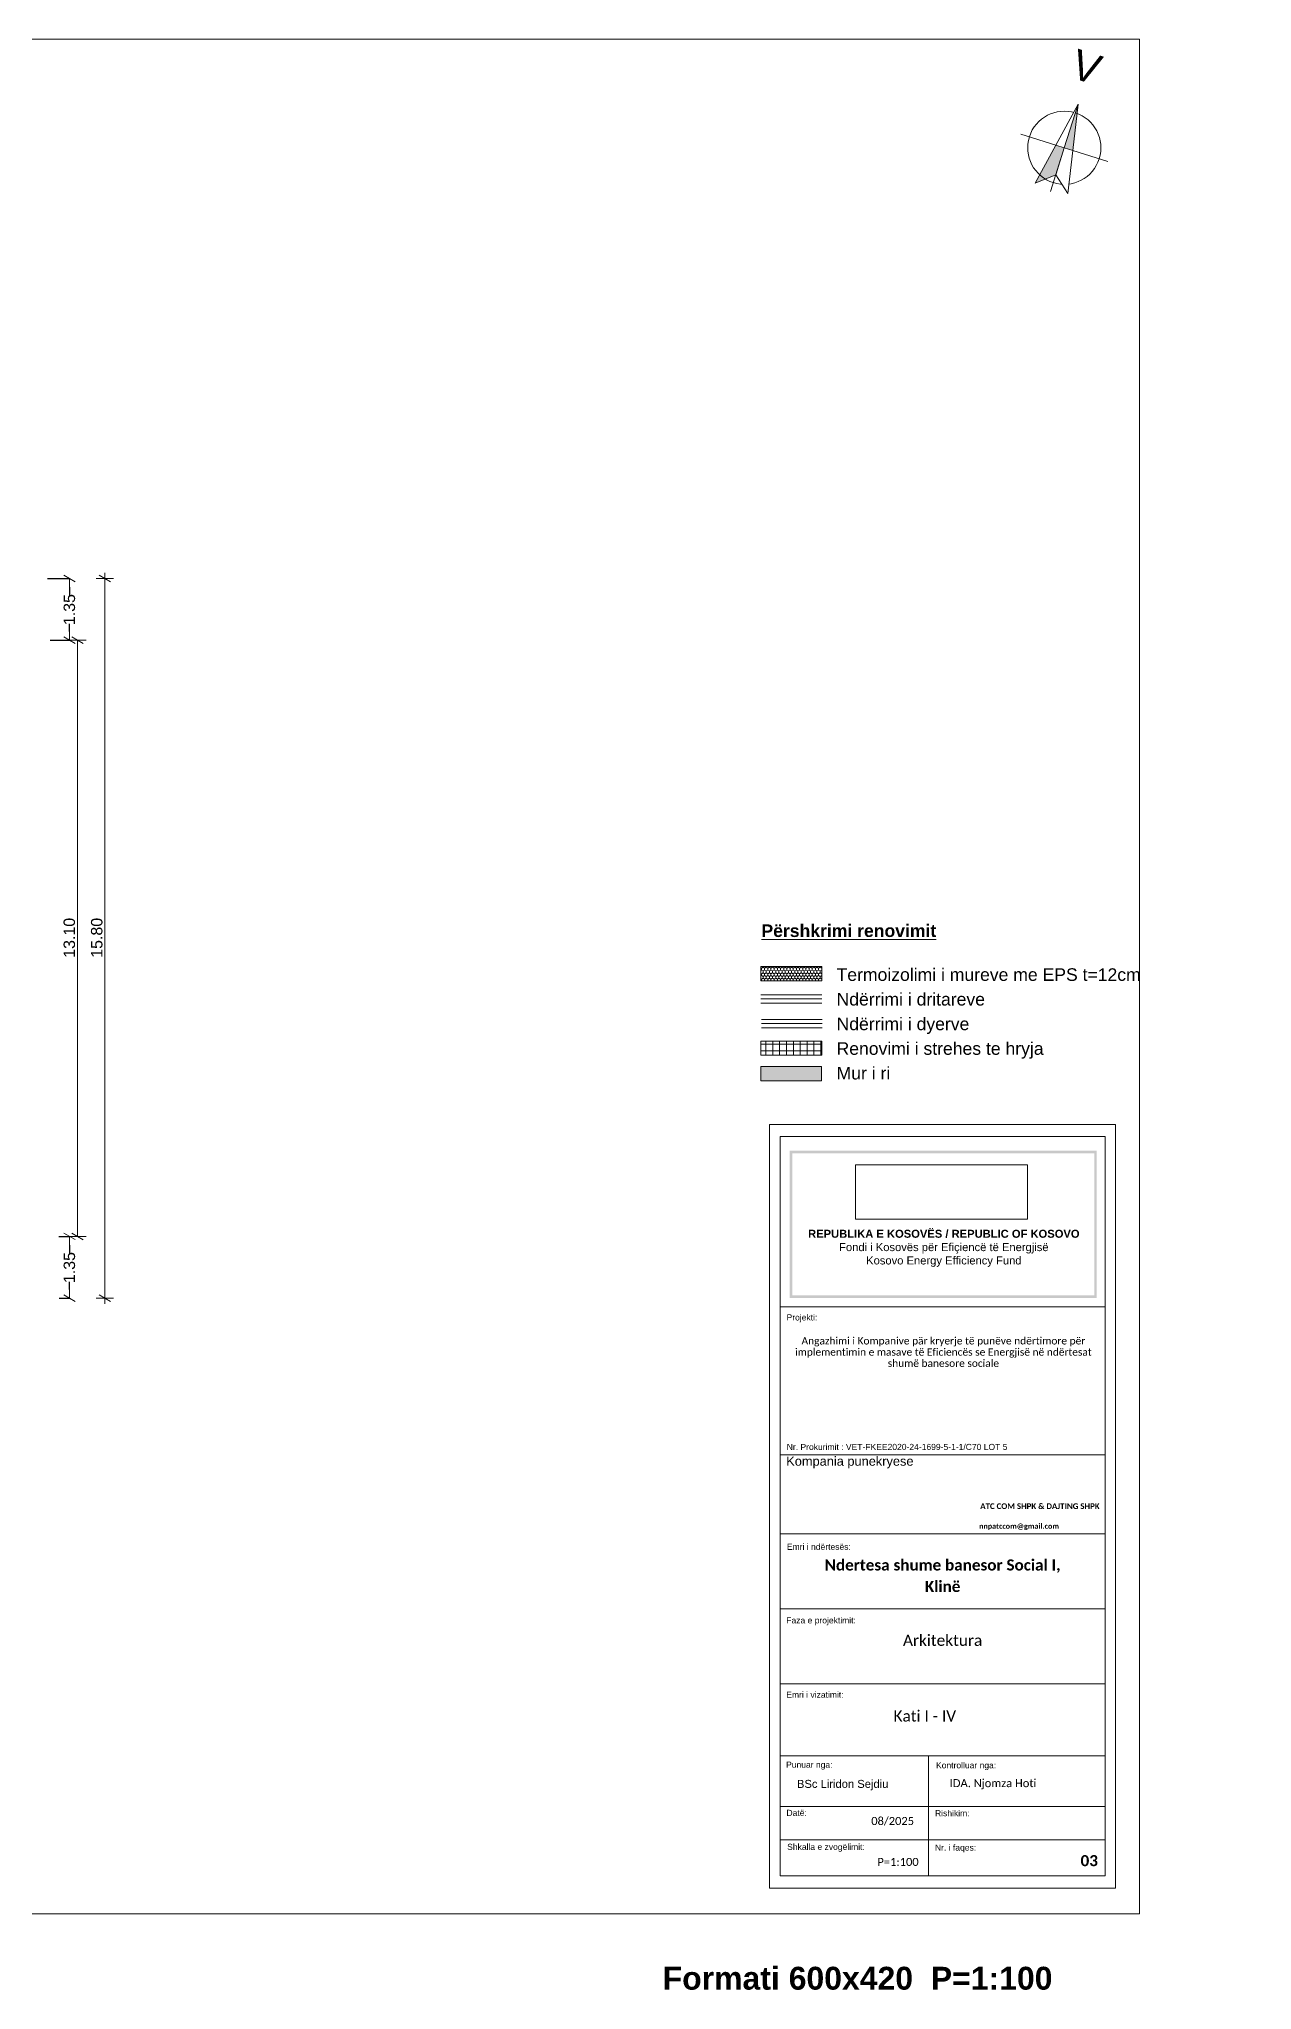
# Model space of a CAD drawing. Header units: feet. Extents: x 2566339 to 2627130, y -124111 to -81443.
# Drawn here: x 2600613 to 2627130, y -124111 to -81443 of the extents above; entities that cross this region are included whole.
import ezdxf
from ezdxf.enums import TextEntityAlignment as Align

# ---------------------------------------------------------------- set-up
doc = ezdxf.new("R2010")
doc.units = ezdxf.units.FT
doc.header["$MEASUREMENT"] = 0
doc.header["$XCLIPFRAME"] = 0
doc.set_wipeout_variables(frame=1)
doc.linetypes.add('Wipeout_Contour', pattern=[1000, 0, -1000])
for name, color, linetype, lineweight in [('Annotation - Text_Pen_No__1', 7, 'Continuous', 5), ('Dimensioning - General_Pen_No__41', 7, 'Continuous', 5), ('Interior - Furniture _Pen_No__1', 7, 'Continuous', 5), ('Shell - Roof_Pen_No__1', 7, 'Continuous', 5), ('Shell - Roof_Pen_No__21', 7, 'Continuous', 5), ('Structural - Bearing_Pen_No__1', 7, 'Continuous', 5), ('Structural - Bearing_Pen_No__11', 171, 'Continuous', 5), ('Structural - Bearing_Pen_No__20', 1, 'Continuous', 5), ('Structural - Bearing_Pen_No__60', 230, 'Continuous', 5), ('Text blocks_Pen_No__1', 7, 'Continuous', 5)]:
    doc.layers.add(name, color=color, linetype=linetype, lineweight=lineweight)
for name, color, linetype, lineweight, true_color in [('Annotation - Text_Pen_No__86', 7, 'Continuous', 5, 0x5555ff), ('Shell - Roof_Pen_No__61', 7, 'Continuous', 5, 0x6a6a6a), ('Structural - Bearing_Pen_No__102', 7, 'Continuous', 5, 0xcccccc), ('Structural - Bearing_Pen_No__14', 7, 'Continuous', 5, 0xbd8b17), ('Structural - Bearing_Pen_No__86', 7, 'Continuous', 5, 0x5555ff)]:
    doc.layers.add(name, color=color, linetype=linetype, lineweight=lineweight, true_color=true_color)
for name, color, linetype in [('Dimensioning - General', 7, 'Continuous'), ('Drawing & Figure', 7, 'Continuous'), ('Interior - Furniture', 7, 'Continuous')]:
    doc.layers.add(name, color=color, linetype=linetype)
doc.styles.add('GENERATED_STYLE_1', font='arial.ttf')
doc.styles.add('GENERATED_STYLE_2', font='arialbd.ttf')
doc.styles.add('GENERATED_STYLE_3', font='calibri.ttf')
doc.styles.add('GENERATED_STYLE_4', font='calibrib.ttf')
doc.styles.add('GENERATED_STYLE_5', font='calibril.ttf')
doc.dimstyles.new('GENERATED_STYLE__1', dxfattribs={"dimtxt": 250, "dimasz": 190, "dimexe": 0.18, "dimexo": 3, "dimgap": 0.09, "dimtad": 1, "dimlfac": 0.001, "dimzin": 0, "dimdsep": 46, "dimtxsty": 'GENERATED_STYLE_1', "dimblk": 'ARROWHEAD_2', "dimblk1": 'ARROWHEAD_2', "dimblk2": 'ARROWHEAD_2', "dimcen": 0.09, "dimclrd": 7, "dimclre": 7, "dimclrt": 7, "dimadec": 0, "dimazin": 0, "dimtfac": 1, "dimtdec": 4, "dimtmove": 0, "dimatfit": 3, "dimfxl": 1, "dimtolj": 1, "dimtzin": 0, "dimarcsym": 0})
picture_1 = doc.add_image_def('image1.png', size_in_pixel=(354, 134))

# ---------------------------------------------------------------- blocks, each defined once
blk = doc.blocks.new('North Symbol 22')
at = {"layer": 'Interior - Furniture', "linetype": 'Continuous', "lineweight": 0, "true_color": 0x000000}
blk.add_hatch(color=18, dxfattribs=at).paths.add_polyline_path([(0, 0), (0, 1000), (-194, 0)])
at = {"layer": 'Interior - Furniture _Pen_No__1', "color": 7, "linetype": 'Continuous', "lineweight": 5}
for p, q in [((0, 1000), (-194, 0)), ((0, 0), (0, 1000)), ((-194, 0), (0, 0))]:
    blk.add_line(p, q, dxfattribs=at)
for start, end in [(0, 180), (180, 0)]:
    blk.add_arc((0, 0), 800, start, end, dxfattribs=at)
at = {"layer": 'Interior - Furniture _Pen_No__1', "color": 7, "lineweight": 5, "style": 'GENERATED_STYLE_1'}
blk.add_attdef('txt', text='', height=650, dxfattribs=at).set_placement((0, 1323), align=Align.BOTTOM_CENTER)
at = {"color": 254, "linetype": 'Wipeout_Contour', "lineweight": 0, "ltscale": 1195.088182}
blk.add_wipeout([(0, 0), (0, 1000), (194, 0)], dxfattribs=at).dxf.layer = 'Interior - Furniture'
at = {"layer": 'Interior - Furniture _Pen_No__1', "color": 7, "linetype": 'Continuous', "lineweight": 5}
for p, q in [((0, 1000), (194, 0)), ((0, 0), (0, 1000)), ((194, 0), (0, 0))]:
    blk.add_line(p, q, dxfattribs=at)
at = {"color": 254, "linetype": 'Wipeout_Contour', "lineweight": 0, "ltscale": 1813.560114}
blk.add_wipeout([(0, 0), (0, -618), (-375, -927), (-194, 0)], dxfattribs=at).dxf.layer = 'Interior - Furniture'
at = {"layer": 'Interior - Furniture', "linetype": 'Continuous', "lineweight": 0, "true_color": 0x000000}
blk.add_hatch(color=18, dxfattribs=at).paths.add_polyline_path([(0, 0), (0, -618), (375, -927), (194, 0)])
at = {"layer": 'Interior - Furniture _Pen_No__1', "color": 7, "linetype": 'Continuous', "lineweight": 5}
for p, q in [((-194, 0), (-1000, 0)), ((-375, -927), (-194, 0)), ((-194, 0), (0, 0)), ((0, 0), (0, -618)), ((0, 0), (0, -618)), ((194, 0), (0, 0)), ((375, -927), (194, 0)), ((194, 0), (1000, 0)), ((0, -250), (0, -1000)), ((0, -618), (-375, -927)), ((0, -618), (375, -927))]:
    blk.add_line(p, q, dxfattribs=at)
blk = doc.blocks.new('ARROWHEAD_2')
at = {"color": 0, "linetype": 'Continuous', "lineweight": 0}
for p, q in [((0, 0), (-1, 0)), ((-0.38, -0.66), (0.38, 0.66))]:
    blk.add_line(p, q, dxfattribs=at)
blk = doc.blocks.new('*D97', base_point=(2247654, -76425))
at = {"layer": 'Defpoints', "color": 0, "linetype": 'Continuous', "transparency": 16777216}
for p in [(2601044, -107629), (2601277, -107629), (2601050, -108979)]:
    blk.add_point(p, dxfattribs=at)
at = {"layer": 'Dimensioning - General', "color": 7, "linetype": 'Continuous', "lineweight": -2, "transparency": 16777216}
for p, q in [((2601047, -107629), (2601278, -107629)), ((2601277, -107819), (2601277, -107998)), ((2601277, -108789), (2601277, -108626)), ((2601053, -108979), (2601278, -108979))]:
    blk.add_line(p, q, dxfattribs=at)
at = {"layer": 'Dimensioning - General', "color": 7, "linetype": 'Continuous', "lineweight": -2, "transparency": 16777216, "xscale": 190, "yscale": 190, "zscale": 190}
for p, rotation in [((2601277, -107629), 90), ((2601277, -108979), 270)]:
    blk.add_blockref('ARROWHEAD_2', p, dxfattribs=dict(at, rotation=rotation))
at = {"layer": 'Dimensioning - General', "color": 7, "linetype": 'Continuous', "lineweight": 5, "transparency": 16777216, "insert": (2601277, -108312), "char_height": 250, "attachment_point": 5, "rotation": 90, "style": 'GENERATED_STYLE_1'}
blk.add_mtext('\\A1;1.35', dxfattribs=at)
blk = doc.blocks.new('*D99', base_point=(2247654, -76425))
at = {"layer": 'Defpoints', "color": 0, "linetype": 'Continuous', "transparency": 16777216}
for p in [(2600798, -93239), (2601277, -93239), (2600853, -94589)]:
    blk.add_point(p, dxfattribs=at)
at = {"layer": 'Dimensioning - General', "color": 7, "linetype": 'Continuous', "lineweight": -2, "transparency": 16777216}
for p, q in [((2600801, -93239), (2601278, -93239)), ((2601277, -93429), (2601277, -93608)), ((2601277, -94399), (2601277, -94236)), ((2600856, -94589), (2601278, -94589))]:
    blk.add_line(p, q, dxfattribs=at)
at = {"layer": 'Dimensioning - General', "color": 7, "linetype": 'Continuous', "lineweight": -2, "transparency": 16777216, "xscale": 190, "yscale": 190, "zscale": 190}
for p, rotation in [((2601277, -93239), 90), ((2601277, -94589), 270)]:
    blk.add_blockref('ARROWHEAD_2', p, dxfattribs=dict(at, rotation=rotation))
at = {"layer": 'Dimensioning - General', "color": 7, "linetype": 'Continuous', "lineweight": 5, "transparency": 16777216, "insert": (2601277, -93922), "char_height": 250, "attachment_point": 5, "rotation": 90, "style": 'GENERATED_STYLE_1'}
blk.add_mtext('\\A1;1.35', dxfattribs=at)

msp = doc.modelspace()

# ---------------------------------------------------------------- hatches: boundary and pattern name
at = {"layer": 'Structural - Bearing_Pen_No__102', "linetype": 'Continuous', "lineweight": 5, "true_color": 0xcccccc}
h = msp.add_hatch(dxfattribs=at)
h.set_pattern_fill('GRID_15X15', color=254, style=0, pattern_type=2)
h.set_pattern_definition([(0, (2247653.82, -76424.97), (0, 150), []), (90, (2247653.82, -76424.97), (-150, 0), [])])
h.paths.add_polyline_path([(2617723.153, -103359.123), (2616394.969, -103359.123), (2616394.969, -103666.7), (2617723.153, -103666.7)])
at = {"layer": 'Structural - Bearing_Pen_No__11', "linetype": 'Continuous', "lineweight": 5}
msp.add_hatch(color=171, dxfattribs=at).paths.add_polyline_path([(2617720.287, -103917.281), (2616392.103, -103917.281), (2616392.103, -104224.859), (2617720.287, -104224.859)])
at = {"layer": 'Structural - Bearing_Pen_No__14', "linetype": 'Continuous', "lineweight": 5, "true_color": 0xbd8b17}
h = msp.add_hatch(dxfattribs=at)
h.set_pattern_fill('HEXAGONAL', color=42, style=0, pattern_type=2)
h.set_pattern_definition([(90, (2247653.82, -76424.97), (-69.282032, 0), [40, -80]), (90, (2247619.18, -76364.97), (-69.282032, 0), [40, -80]), (150, (2247653.82, -76384.97), (34.641016, 60), [40, -80]), (150, (2247584.54, -76384.97), (34.641016, 60), [40, -80]), (210, (2247653.82, -76424.97), (-34.641016, 60), [40, -80]), (210, (2247584.54, -76424.97), (-34.641016, 60), [40, -80])])
h.paths.add_polyline_path([(2616394.969, -102037.403), (2617723.153, -102037.403), (2617723.153, -101729.825), (2616394.969, -101729.825)])
at = {"layer": 'Structural - Bearing_Pen_No__86', "linetype": 'Continuous', "lineweight": 5, "true_color": 0x5555ff}
for points in [[(2617026.978, -105756.958), (2618298.218, -105756.958), (2618298.218, -105814.576), (2617084.596, -105814.576), (2617084.596, -108840.724), (2617026.978, -108840.724)], [(2617637.115, -105814.576), (2617637.115, -105756.958), (2623738.882, -105756.958), (2623738.882, -108840.724), (2623681.264, -108840.724), (2623681.264, -105814.576)], [(2617026.978, -107789.957), (2617084.596, -107789.957), (2617084.596, -108918.121), (2618298.218, -108918.121), (2618298.218, -108975.739), (2617026.978, -108975.739)], [(2617637.115, -108975.739), (2617637.115, -108918.121), (2623681.264, -108918.121), (2623681.264, -107789.957), (2623738.882, -107789.957), (2623738.882, -108975.739)]]:
    msp.add_hatch(color=173, dxfattribs=at).paths.add_polyline_path(points)

# ---------------------------------------------------------------- linework, layer by layer
at = {"layer": 'Dimensioning - General', "color": 7, "linetype": 'Continuous', "lineweight": 5}
for p, q in [((2602239.826, -93239.236), (2601864.826, -93239.236)), ((2602177.326, -93311.405), (2601927.326, -93167.068)), ((2602052.326, -93239.236), (2602052.326, -93116.986)), ((2602052.326, -108979.236), (2602052.326, -93239.236)), ((2601639.826, -94589.236), (2601264.826, -94589.236)), ((2601327.326, -94517.068), (2601577.326, -94661.405)), ((2601452.326, -107629.236), (2601452.326, -94589.236)), ((2601639.826, -107629.236), (2601264.826, -107629.236)), ((2601327.326, -107557.068), (2601577.326, -107701.405)), ((2602239.826, -108979.236), (2601864.826, -108979.236)), ((2601927.326, -108907.068), (2602177.326, -109051.405)), ((2602052.326, -109101.486), (2602052.326, -108979.236))]:
    msp.add_line(p, q, dxfattribs=at)
at = {"layer": 'Shell - Roof_Pen_No__1', "color": 7, "linetype": 'Continuous', "lineweight": 5}
for p, q in [((2616584.355, -105181.538), (2624150.32, -105181.538)), ((2616584.355, -112404.847), (2616584.355, -105181.538)), ((2616584.355, -105181.538), (2624150.32, -105181.538)), ((2624150.32, -105181.538), (2624150.32, -121881.853)), ((2624150.32, -105181.538), (2624150.32, -121881.853)), ((2616814.827, -112404.847), (2616814.827, -105444.05)), ((2616814.827, -105444.05), (2623919.848, -105444.05)), ((2623919.848, -105444.05), (2623919.848, -112404.847)), ((2623919.848, -109168.679), (2616814.827, -109168.679)), ((2616814.827, -121611.386), (2616814.827, -109734.041)), ((2623919.848, -109734.041), (2623919.848, -121611.386)), ((2623919.848, -112404.847), (2616814.827, -112404.847)), ((2623919.848, -112404.847), (2616814.827, -112404.847)), ((2623919.848, -114133.012), (2616814.827, -114133.012)), ((2623919.848, -115775.137), (2616814.827, -115775.137)), ((2623919.848, -117417.262), (2616814.827, -117417.262)), ((2623919.848, -118989.487), (2616814.827, -118989.487)), ((2620058.664, -118989.487), (2620058.664, -121611.386)), ((2623919.848, -120096.516), (2616814.827, -120096.516)), ((2623919.848, -120824.369), (2616814.827, -120824.369)), ((2624150.32, -121881.853), (2616584.355, -121881.853)), ((2623919.848, -121611.386), (2616814.827, -121611.386))]:
    msp.add_line(p, q, dxfattribs=at)
at = {"layer": 'Shell - Roof_Pen_No__21', "color": 7, "linetype": 'Continuous', "lineweight": 5}
for p, q in [((2624673.367, -122442.756), (2624673.367, -81442.756)), ((2624673.367, -122442.756), (2624673.367, -81442.756)), ((2566338.662, -122442.756), (2624673.367, -122442.756))]:
    msp.add_line(p, q, dxfattribs=at)
at = {"layer": 'Shell - Roof_Pen_No__61', "color": 251, "linetype": 'Continuous', "lineweight": 5, "true_color": 0x6a6a6a}
msp.add_line((2616584.355, -121881.853), (2616584.355, -109734.041), dxfattribs=at)
at = {"layer": 'Structural - Bearing_Pen_No__1', "color": 7, "linetype": 'Continuous', "lineweight": 5, "flags": 128}
for points in [[(2616394.969, -102037.403), (2617723.153, -102037.403), (2617723.153, -101729.825), (2616394.969, -101729.825)], [(2617723.153, -103359.123), (2616394.969, -103359.123), (2616394.969, -103666.7), (2617723.153, -103666.7)], [(2617720.287, -103917.281), (2616392.103, -103917.281), (2616392.103, -104224.859), (2617720.287, -104224.859)]]:
    msp.add_lwpolyline(points, close=True, dxfattribs=at)
at = {"layer": 'Structural - Bearing_Pen_No__20', "color": 1, "linetype": 'Continuous', "lineweight": 5}
for p, q in [((2616394.969, -102347.253), (2617723.153, -102347.253)), ((2616394.969, -102436.038), (2617723.153, -102436.038)), ((2616394.969, -102530.962), (2617723.153, -102530.962))]:
    msp.add_line(p, q, dxfattribs=at)
at = {"layer": 'Structural - Bearing_Pen_No__60', "color": 230, "linetype": 'Continuous', "lineweight": 5}
for p, q in [((2616408.334, -102886.346), (2617736.518, -102886.346)), ((2616408.334, -102975.132), (2617736.518, -102975.132)), ((2616408.334, -103070.055), (2617736.518, -103070.055))]:
    msp.add_line(p, q, dxfattribs=at)

# ---------------------------------------------------------------- block references
at = {"layer": 'Interior - Furniture', "color": 104, "linetype": 'Continuous', "lineweight": 5, "true_color": 0x029e21}
ref = msp.add_blockref('North Symbol 22', (2623027.718, -83820.931), dxfattribs=dict(at, xscale=-0.9999999999999999, zscale=1000, rotation=342.5528115767323))
ref.add_attrib('txt', 'V', dxfattribs={"layer": 'Interior - Furniture _Pen_No__1', "color": 7, "lineweight": 5, "height": 650, "rotation": 342.5528116, "style": 'GENERATED_STYLE_1'}).set_placement((2623357.528, -82548.679), align=Align.BOTTOM_CENTER)

# ---------------------------------------------------------------- texts
at = {"layer": 'Annotation - Text_Pen_No__1', "color": 7, "style": 'GENERATED_STYLE_3'}
msp.add_text('IDA. Njomza Hoti', height=175, dxfattribs=at).set_placement((2620521.804, -119674.651))
at = {"layer": 'Annotation - Text_Pen_No__1', "color": 7, "linetype": 'Continuous', "lineweight": 5, "attachment_point": 2}
for s, insert, char_height, style in [('\\A1;REPUBLIKA E KOSOVËS / REPUBLIC OF KOSOVO\\P{\\fArial|b0|i0|c0|p34;Fondi i Kosovës për Efiçiencë të Energjisë\\PKosovo Energy Efficiency Fund\\P}', (2620393.801, -107484.903), 175, 'GENERATED_STYLE_2'), ('\\A1;ATC COM SHPK & DAJTING SHPK ', (2622494.396, -113466.994), 125, 'GENERATED_STYLE_4'), ('\\A1;Arkitektura', (2620367.337, -116342.297), 242.5, 'GENERATED_STYLE_3'), ('\\A1;Kati I - IV', (2619977.756, -117996.838), 242.5, 'GENERATED_STYLE_3'), ('\\A1;BSc Liridon Sejdiu', (2618182.296, -119516.292), 175, 'GENERATED_STYLE_1'), ('\\A1;08/2025', (2619274.671, -120327.557), 175, 'GENERATED_STYLE_3'), ('\\A1; 03', (2623530.647, -121161.115), 242.5, 'GENERATED_STYLE_4'), ('\\A1;P=1:100', (2619392.255, -121222.896), 175, 'GENERATED_STYLE_3')]:
    msp.add_mtext(s, dxfattribs=dict(at, insert=insert, char_height=char_height, style=style))
at = {"layer": 'Annotation - Text_Pen_No__1', "color": 7, "linetype": 'Continuous', "lineweight": 5, "attachment_point": 2, "line_spacing_factor": 0.919632, "style": 'GENERATED_STYLE_5'}
for insert, char_height, width in [((2620384.303, -109833.239), 160, 6797.99537), ((2627129.588, -109898.689), 0.044309, 1.88258)]:
    msp.add_mtext('\\A1;Angazhimi i Kompanive pär kryerje të punëve ndërtimore për implementimin e masave të Eficiencës se Energjisë në ndërtesat shumë banesore sociale', dxfattribs=dict(at, insert=insert, char_height=char_height, width=width))
at = {"layer": 'Annotation - Text_Pen_No__1', "color": 7, "linetype": 'Continuous', "lineweight": 5, "insert": (2620367.337, -114694.711), "char_height": 242.5, "attachment_point": 2, "line_spacing_factor": 1.16153, "style": 'GENERATED_STYLE_4'}
msp.add_mtext('\\A1;Ndertesa shume banesor Social I, \\PKlinë', dxfattribs=at)
at = {"layer": 'Annotation - Text_Pen_No__86', "color": 173, "linetype": 'Continuous', "lineweight": 5, "true_color": 0x5555ff, "insert": (2618507.934, -123603.914), "char_height": 500, "attachment_point": 2, "style": 'GENERATED_STYLE_2'}
msp.add_mtext('\\A1;Formati 600x420  P=1:100', dxfattribs=at)
at = {"layer": 'Dimensioning - General', "color": 7, "lineweight": 5, "char_height": 250, "attachment_point": 7, "rotation": 90, "style": 'GENERATED_STYLE_1'}
for s, insert in [('\\A1;13.10', (2601402.326, -101536.665)), ('\\A1;15.80', (2602002.326, -101536.665))]:
    msp.add_mtext(s, dxfattribs=dict(at, insert=insert))
at = {"layer": 'Dimensioning - General_Pen_No__41', "color": 7, "linetype": 'Continuous', "lineweight": 5, "attachment_point": 7}
for s, insert, char_height, style in [('\\A1;{\\LPërshkrimi renovimit}', (2616406.467, -101085.843), 275, 'GENERATED_STYLE_2'), ('\\A1;Projekti:', (2616955.696, -109509.217), 133.375, 'GENERATED_STYLE_1'), ('\\A1;Kompania punekryese', (2627128.637, -109899.485), 0.05543, 'GENERATED_STYLE_1'), ('\\A1;Nr. Prokurimit : VET-FKEE2020-24-1699-5-1-1/C70 LOT 5', (2627128.64, -109899.373), 0.03694, 'GENERATED_STYLE_1'), ('\\A1;Nr. Prokurimit : VET-FKEE2020-24-1699-5-1-1/C70 LOT 5', (2616959.443, -112302.81), 133.375, 'GENERATED_STYLE_1'), ('\\A1;Kompania punekryese', (2616948.858, -112705.694), 200.15159, 'GENERATED_STYLE_1'), ('\\A1;Emri i ndërtesës:', (2616963.353, -114486.766), 133.375, 'GENERATED_STYLE_1'), ('\\A1;Faza e projektimit:', (2616949.156, -116133.742), 133.375, 'GENERATED_STYLE_1'), ('\\A1;Emri i vizatimit:', (2616949.621, -117722.019), 133.375, 'GENERATED_STYLE_1'), ('\\A1;Punuar nga:', (2616945.461, -119290.581), 133.375, 'GENERATED_STYLE_1'), ('\\A1;Kontrolluar nga:', (2620223.098, -119303.758), 133.375, 'GENERATED_STYLE_1'), ('\\A1;Datë:', (2616953.466, -120305.367), 133.375, 'GENERATED_STYLE_1'), ('\\A1;Rishikim:', (2620201.304, -120313.589), 133.375, 'GENERATED_STYLE_1'), ('\\A1;Shkalla e zvogëlimit:', (2616968.301, -121087.97), 133.375, 'GENERATED_STYLE_1'), ('\\A1;Nr. i faqes:', (2620200.12, -121103.566), 133.375, 'GENERATED_STYLE_1')]:
    msp.add_mtext(s, dxfattribs=dict(at, insert=insert, char_height=char_height, style=style))
at = {"layer": 'Dimensioning - General_Pen_No__41', "color": 7, "linetype": 'Continuous', "lineweight": 5, "insert": (2621164.444, -114054.203), "char_height": 115, "attachment_point": 7, "line_spacing_factor": 0.922253, "style": 'GENERATED_STYLE_1'}
msp.add_mtext('\\A1;\\pt737.29,1517,2350.4,3281.9;{\\fCalibri|b1|i0|c0|p34;nnpatccom@gmail.com}', dxfattribs=at)
at = {"layer": 'Text blocks_Pen_No__1', "color": 7, "linetype": 'Continuous', "lineweight": 5, "insert": (2618048.896, -101766.821), "char_height": 275, "attachment_point": 1, "line_spacing_factor": 1.175534, "style": 'GENERATED_STYLE_1'}
msp.add_mtext('\\A1;Termoizolimi i mureve me EPS t=12cm\\PNdërrimi i dritareve\\PNdërrimi i dyerve \\PRenovimi i strehes te hryja\\PMur i ri', dxfattribs=at)

# ---------------------------------------------------------------- dimensions: what is measured, and where the dimension line sits
at = {"layer": 'Dimensioning - General', "color": 7, "linetype": 'Continuous', "lineweight": 5}
for base, p1, p2, picture, middle in [((2601277.326, -93239.236), (2600852.749, -94589.236), (2600798.229, -93239.236), '*D99', (2601277.326, -93922.103)), ((2601277.326, -107629.236), (2601050.363, -108979.236), (2601043.558, -107629.236), '*D97', (2601277.326, -108312.103))]:
    dim = msp.add_linear_dim(base=base, p1=p1, p2=p2, angle=90, dimstyle='GENERATED_STYLE__1', dxfattribs=at)
    dim.commit()
    dim.dimension.update_dxf_attribs({"geometry": picture, "text_midpoint": middle, "dimtype": 160, "text_rotation": 90})

# ---------------------------------------------------------------- pictures from other files: only their frames are drawn
at = {"layer": 'Drawing & Figure', "linetype": 'Continuous', "lineweight": 0}
image = msp.add_image(picture_1, insert=(2618466.355, -107249.658), size_in_units=(3758.688, 1183.979), dxfattribs=at)
image.set_boundary_path([(-0.5, -0.5), (353.5, 133.5)])

# ---------------------------------------------------------------- next in the draw order: linework, layer by layer
at = {"layer": 'Shell - Roof_Pen_No__21', "color": 7, "linetype": 'Continuous', "lineweight": 5}
msp.add_line((2566338.662, -81442.756), (2624673.367, -81442.756), dxfattribs=at)

doc.saveas('drawing.dxf')
